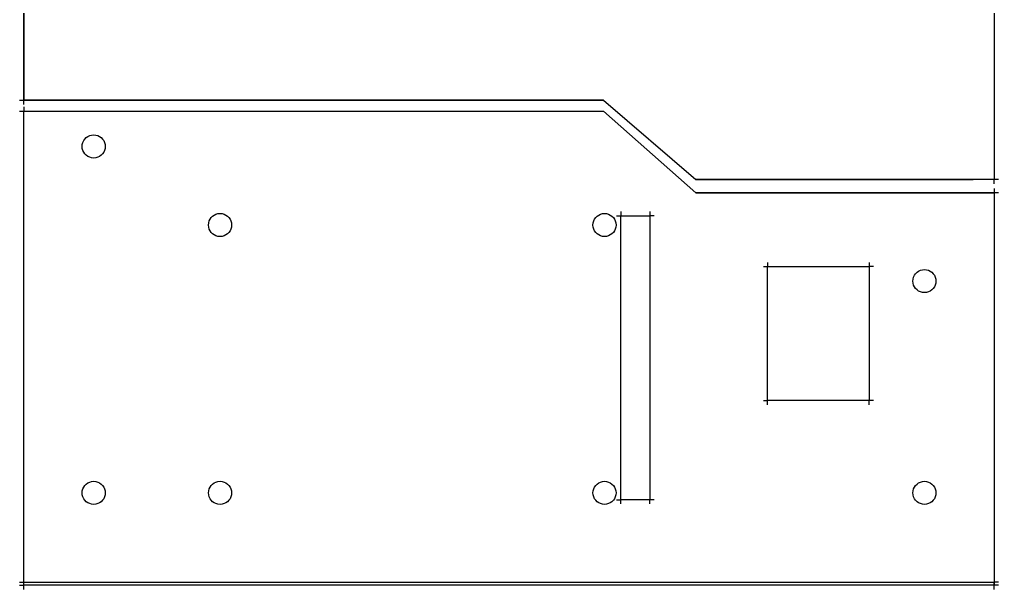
# Model space of a CAD drawing. Extents: x -118 to 120, y -198 to 198.
# Drawn here: x -118.5 to 119.7, y -197.6 to -58.9 of the extents above; entities that cross this region are included whole.
import ezdxf

# ---------------------------------------------------------------- set-up
doc = ezdxf.new("R2010")
doc.units = 0
doc.header["$MEASUREMENT"] = 0
doc.layers.get('0').update_dxf_attribs({"linetype": 'CONTINUOUS'})

msp = doc.modelspace()

# ---------------------------------------------------------------- linework, layer by layer
for p, q in [((-117.44, 196.85), (-117.44, -78.57)), ((118.64, 196.85), (118.64, -97.88)), ((118.64, 196.85), (118.64, -97.88)), ((-117.44, -69.13), (-117.44, -43.82)), ((-117.44, -78.57), (-117.44, -69.13)), ((-118.46, -78.57), (-117.44, -78.57)), ((-118.46, -78.57), (-117.44, -78.57)), ((-117.44, -79.6), (-117.44, -78.57)), ((-117.44, -78.57), (23.61, -78.57)), ((-112.6, -78.57), (-117.44, -78.57)), ((-117.44, -79.6), (-117.44, -78.57)), ((-99.64, -78.57), (-112.6, -78.57)), ((-80.87, -78.57), (-99.64, -78.57)), ((-58.62, -78.57), (-80.87, -78.57)), ((-35.21, -78.57), (-58.62, -78.57)), ((-12.96, -78.57), (-35.21, -78.57)), ((5.81, -78.57), (-12.96, -78.57)), ((18.77, -78.57), (5.81, -78.57)), ((23.61, -78.57), (18.77, -78.57)), ((23.61, -78.57), (46.09, -97.88)), ((23.61, -78.57), (46.09, -97.88)), ((-117.44, -80.18), (-117.44, -81.21)), ((-117.44, -80.18), (-117.44, -81.21)), ((-118.46, -81.21), (-117.44, -81.21)), ((-118.46, -81.21), (-117.44, -81.21)), ((-117.44, -195.86), (-117.44, -81.21)), ((-117.44, -81.21), (23.61, -81.21)), ((-117.44, -196.61), (-117.44, -81.21)), ((-117.44, -81.21), (-111.29, -81.21)), ((-111.29, -81.21), (23.61, -81.21)), ((23.61, -81.21), (46.09, -101.06)), ((23.61, -81.21), (46.09, -101.06)), ((-102.86, -88.4), (-102.58, -88.01)), ((-102.86, -88.4), (-102.58, -88.01)), ((-102.58, -88.01), (-102.24, -87.67)), ((-102.58, -88.01), (-102.24, -87.67)), ((-102.24, -87.67), (-101.85, -87.39)), ((-102.24, -87.67), (-101.85, -87.39)), ((-101.85, -87.39), (-101.41, -87.18)), ((-101.85, -87.39), (-101.41, -87.18)), ((-101.41, -87.18), (-100.93, -87.05)), ((-101.41, -87.18), (-100.93, -87.05)), ((-100.93, -87.05), (-100.43, -87.01)), ((-100.93, -87.05), (-100.43, -87.01)), ((-100.43, -87.01), (-99.93, -87.05)), ((-100.43, -87.01), (-99.93, -87.05)), ((-99.93, -87.05), (-99.45, -87.18)), ((-99.93, -87.05), (-99.45, -87.18)), ((-99.45, -87.18), (-99.01, -87.39)), ((-99.45, -87.18), (-99.01, -87.39)), ((-99.01, -87.39), (-98.62, -87.67)), ((-99.01, -87.39), (-98.62, -87.67)), ((-98.62, -87.67), (-98.28, -88.01)), ((-98.62, -87.67), (-98.28, -88.01)), ((-98.28, -88.01), (-98, -88.4)), ((-98.28, -88.01), (-98, -88.4)), ((-103.24, -89.82), (-103.2, -89.31)), ((-103.24, -89.82), (-103.2, -89.31)), ((-103.2, -90.32), (-103.24, -89.82)), ((-103.2, -90.32), (-103.24, -89.82)), ((-103.2, -89.31), (-103.06, -88.84)), ((-103.2, -89.31), (-103.06, -88.84)), ((-103.06, -90.8), (-103.2, -90.32)), ((-103.06, -90.8), (-103.2, -90.32)), ((-103.06, -88.84), (-102.86, -88.4)), ((-103.06, -88.84), (-102.86, -88.4)), ((-98, -88.4), (-97.8, -88.84)), ((-98, -88.4), (-97.8, -88.84)), ((-97.8, -88.84), (-97.66, -89.31)), ((-97.8, -88.84), (-97.66, -89.31)), ((-97.66, -90.32), (-97.8, -90.8)), ((-97.66, -90.32), (-97.8, -90.8)), ((-97.66, -89.31), (-97.62, -89.82)), ((-97.66, -89.31), (-97.62, -89.82)), ((-97.62, -89.82), (-97.66, -90.32)), ((-97.62, -89.82), (-97.66, -90.32)), ((-102.86, -91.23), (-103.06, -90.8)), ((-102.86, -91.23), (-103.06, -90.8)), ((-102.58, -91.63), (-102.86, -91.23)), ((-102.58, -91.63), (-102.86, -91.23)), ((-102.24, -91.97), (-102.58, -91.63)), ((-102.24, -91.97), (-102.58, -91.63)), ((-101.85, -92.24), (-102.24, -91.97)), ((-101.85, -92.24), (-102.24, -91.97)), ((-101.41, -92.45), (-101.85, -92.24)), ((-101.41, -92.45), (-101.85, -92.24)), ((-100.93, -92.58), (-101.41, -92.45)), ((-100.93, -92.58), (-101.41, -92.45)), ((-100.43, -92.63), (-100.93, -92.58)), ((-100.43, -92.63), (-100.93, -92.58)), ((-99.93, -92.58), (-100.43, -92.63)), ((-99.93, -92.58), (-100.43, -92.63)), ((-99.45, -92.45), (-99.93, -92.58)), ((-99.45, -92.45), (-99.93, -92.58)), ((-99.01, -92.24), (-99.45, -92.45)), ((-99.01, -92.24), (-99.45, -92.45)), ((-98.62, -91.97), (-99.01, -92.24)), ((-98.62, -91.97), (-99.01, -92.24)), ((-98.28, -91.63), (-98.62, -91.97)), ((-98.28, -91.63), (-98.62, -91.97)), ((-98, -91.23), (-98.28, -91.63)), ((-98, -91.23), (-98.28, -91.63)), ((-97.8, -90.8), (-98, -91.23)), ((-97.8, -90.8), (-98, -91.23)), ((118.64, -97.88), (46.09, -97.88)), ((46.09, -97.88), (113.54, -97.88)), ((118.64, -97.88), (113.54, -97.88)), ((118.64, -98.91), (118.64, -97.88)), ((119.67, -97.88), (118.64, -97.88)), ((118.64, -98.91), (118.64, -97.88)), ((119.67, -97.88), (118.64, -97.88)), ((118.64, -101.06), (46.09, -101.06)), ((46.09, -101.06), (113.54, -101.06)), ((113.54, -101.06), (118.64, -101.06)), ((118.64, -100.03), (118.64, -101.06)), ((118.64, -100.03), (118.64, -101.06)), ((119.67, -101.06), (118.64, -101.06)), ((118.64, -101.06), (118.64, -195.86)), ((119.67, -101.06), (118.64, -101.06)), ((118.64, -101.06), (118.64, -196.61)), ((-72.12, -107.51), (-71.84, -107.12)), ((-72.12, -107.51), (-71.84, -107.12)), ((-71.84, -107.12), (-71.51, -106.78)), ((-71.84, -107.12), (-71.51, -106.78)), ((-71.51, -106.78), (-71.11, -106.5)), ((-71.51, -106.78), (-71.11, -106.5)), ((-71.11, -106.5), (-70.68, -106.29)), ((-71.11, -106.5), (-70.68, -106.29)), ((-70.68, -106.29), (-70.2, -106.16)), ((-70.68, -106.29), (-70.2, -106.16)), ((-70.2, -106.16), (-69.69, -106.12)), ((-70.2, -106.16), (-69.69, -106.12)), ((-69.69, -106.12), (-69.19, -106.16)), ((-69.69, -106.12), (-69.19, -106.16)), ((-69.19, -106.16), (-68.71, -106.29)), ((-69.19, -106.16), (-68.71, -106.29)), ((-68.71, -106.29), (-68.28, -106.5)), ((-68.71, -106.29), (-68.28, -106.5)), ((-68.28, -106.5), (-67.88, -106.78)), ((-68.28, -106.5), (-67.88, -106.78)), ((-67.88, -106.78), (-67.55, -107.12)), ((-67.88, -106.78), (-67.55, -107.12)), ((-67.55, -107.12), (-67.27, -107.51)), ((-67.55, -107.12), (-67.27, -107.51)), ((21.41, -107.51), (21.69, -107.12)), ((21.41, -107.51), (21.69, -107.12)), ((21.69, -107.12), (22.03, -106.78)), ((21.69, -107.12), (22.03, -106.78)), ((22.03, -106.78), (22.42, -106.5)), ((22.03, -106.78), (22.42, -106.5)), ((22.42, -106.5), (22.86, -106.29)), ((22.42, -106.5), (22.86, -106.29)), ((22.86, -106.29), (23.33, -106.16)), ((22.86, -106.29), (23.33, -106.16)), ((23.33, -106.16), (23.84, -106.12)), ((23.33, -106.16), (23.84, -106.12)), ((23.84, -106.12), (24.34, -106.16)), ((23.84, -106.12), (24.34, -106.16)), ((24.34, -106.16), (24.82, -106.29)), ((24.34, -106.16), (24.82, -106.29)), ((24.82, -106.29), (25.25, -106.5)), ((24.82, -106.29), (25.25, -106.5)), ((25.25, -106.5), (25.65, -106.78)), ((25.25, -106.5), (25.65, -106.78)), ((25.65, -106.78), (25.99, -107.12)), ((25.65, -106.78), (25.99, -107.12)), ((25.99, -107.12), (26.26, -107.51)), ((25.99, -107.12), (26.26, -107.51)), ((26.74, -106.68), (27.77, -106.68)), ((26.74, -106.68), (27.77, -106.68)), ((27.77, -105.65), (27.77, -106.68)), ((27.77, -105.65), (27.77, -106.68)), ((27.77, -175.82), (27.77, -106.68)), ((27.77, -106.68), (34.85, -106.68)), ((27.77, -175.82), (27.77, -106.68)), ((27.77, -106.68), (34.85, -106.68)), ((34.85, -105.65), (34.85, -106.68)), ((34.85, -105.65), (34.85, -106.68)), ((35.88, -106.68), (34.85, -106.68)), ((34.85, -106.68), (34.85, -175.82)), ((35.88, -106.68), (34.85, -106.68)), ((34.85, -106.68), (34.85, -175.82)), ((-72.51, -108.93), (-72.46, -108.42)), ((-72.51, -108.93), (-72.46, -108.42)), ((-72.46, -109.43), (-72.51, -108.93)), ((-72.46, -109.43), (-72.51, -108.93)), ((-72.46, -108.42), (-72.33, -107.95)), ((-72.46, -108.42), (-72.33, -107.95)), ((-72.33, -109.91), (-72.46, -109.43)), ((-72.33, -109.91), (-72.46, -109.43)), ((-72.33, -107.95), (-72.12, -107.51)), ((-72.33, -107.95), (-72.12, -107.51)), ((-67.27, -107.51), (-67.06, -107.95)), ((-67.27, -107.51), (-67.06, -107.95)), ((-67.06, -107.95), (-66.93, -108.42)), ((-67.06, -107.95), (-66.93, -108.42)), ((-66.93, -109.43), (-67.06, -109.91)), ((-66.93, -109.43), (-67.06, -109.91)), ((-66.93, -108.42), (-66.88, -108.93)), ((-66.93, -108.42), (-66.88, -108.93)), ((-66.88, -108.93), (-66.93, -109.43)), ((-66.88, -108.93), (-66.93, -109.43)), ((21.03, -108.93), (21.07, -108.42)), ((21.03, -108.93), (21.07, -108.42)), ((21.07, -109.43), (21.03, -108.93)), ((21.07, -109.43), (21.03, -108.93)), ((21.07, -108.42), (21.2, -107.95)), ((21.07, -108.42), (21.2, -107.95)), ((21.2, -109.91), (21.07, -109.43)), ((21.2, -109.91), (21.07, -109.43)), ((21.2, -107.95), (21.41, -107.51)), ((21.2, -107.95), (21.41, -107.51)), ((26.26, -107.51), (26.47, -107.95)), ((26.26, -107.51), (26.47, -107.95)), ((26.47, -107.95), (26.6, -108.42)), ((26.47, -107.95), (26.6, -108.42)), ((26.6, -109.43), (26.47, -109.91)), ((26.6, -109.43), (26.47, -109.91)), ((26.6, -108.42), (26.65, -108.93)), ((26.6, -108.42), (26.65, -108.93)), ((26.65, -108.93), (26.6, -109.43)), ((26.65, -108.93), (26.6, -109.43)), ((-72.12, -110.34), (-72.33, -109.91)), ((-72.12, -110.34), (-72.33, -109.91)), ((-71.84, -110.74), (-72.12, -110.34)), ((-71.84, -110.74), (-72.12, -110.34)), ((-71.51, -111.08), (-71.84, -110.74)), ((-71.51, -111.08), (-71.84, -110.74)), ((-71.11, -111.35), (-71.51, -111.08)), ((-71.11, -111.35), (-71.51, -111.08)), ((-70.68, -111.56), (-71.11, -111.35)), ((-70.68, -111.56), (-71.11, -111.35)), ((-70.2, -111.69), (-70.68, -111.56)), ((-70.2, -111.69), (-70.68, -111.56)), ((-69.69, -111.74), (-70.2, -111.69)), ((-69.69, -111.74), (-70.2, -111.69)), ((-69.19, -111.69), (-69.69, -111.74)), ((-69.19, -111.69), (-69.69, -111.74)), ((-68.71, -111.56), (-69.19, -111.69)), ((-68.71, -111.56), (-69.19, -111.69)), ((-68.28, -111.35), (-68.71, -111.56)), ((-68.28, -111.35), (-68.71, -111.56)), ((-67.88, -111.08), (-68.28, -111.35)), ((-67.88, -111.08), (-68.28, -111.35)), ((-67.55, -110.74), (-67.88, -111.08)), ((-67.55, -110.74), (-67.88, -111.08)), ((-67.27, -110.34), (-67.55, -110.74)), ((-67.27, -110.34), (-67.55, -110.74)), ((-67.06, -109.91), (-67.27, -110.34)), ((-67.06, -109.91), (-67.27, -110.34)), ((21.41, -110.34), (21.2, -109.91)), ((21.41, -110.34), (21.2, -109.91)), ((21.69, -110.74), (21.41, -110.34)), ((21.69, -110.74), (21.41, -110.34)), ((22.03, -111.08), (21.69, -110.74)), ((22.03, -111.08), (21.69, -110.74)), ((22.42, -111.35), (22.03, -111.08)), ((22.42, -111.35), (22.03, -111.08)), ((22.86, -111.56), (22.42, -111.35)), ((22.86, -111.56), (22.42, -111.35)), ((23.33, -111.69), (22.86, -111.56)), ((23.33, -111.69), (22.86, -111.56)), ((23.84, -111.74), (23.33, -111.69)), ((23.84, -111.74), (23.33, -111.69)), ((24.34, -111.69), (23.84, -111.74)), ((24.34, -111.69), (23.84, -111.74)), ((24.82, -111.56), (24.34, -111.69)), ((24.82, -111.56), (24.34, -111.69)), ((25.25, -111.35), (24.82, -111.56)), ((25.25, -111.35), (24.82, -111.56)), ((25.65, -111.08), (25.25, -111.35)), ((25.65, -111.08), (25.25, -111.35)), ((25.99, -110.74), (25.65, -111.08)), ((25.99, -110.74), (25.65, -111.08)), ((26.26, -110.34), (25.99, -110.74)), ((26.26, -110.34), (25.99, -110.74)), ((26.47, -109.91), (26.26, -110.34)), ((26.47, -109.91), (26.26, -110.34)), ((62.49, -119.04), (63.52, -119.04)), ((62.49, -119.04), (63.52, -119.04)), ((63.52, -118.02), (63.52, -119.04)), ((63.52, -118.02), (63.52, -119.04)), ((63.52, -151.65), (63.52, -119.04)), ((63.52, -119.04), (88.25, -119.04)), ((63.52, -151.65), (63.52, -119.04)), ((63.52, -119.04), (88.25, -119.04)), ((88.25, -118.02), (88.25, -119.04)), ((88.25, -118.02), (88.25, -119.04)), ((89.28, -119.04), (88.25, -119.04)), ((88.25, -119.04), (88.25, -151.65)), ((89.28, -119.04), (88.25, -119.04)), ((88.25, -119.04), (88.25, -151.65)), ((99.04, -121.61), (99.25, -121.17)), ((99.04, -121.61), (99.25, -121.17)), ((99.25, -121.17), (99.52, -120.78)), ((99.25, -121.17), (99.52, -120.78)), ((99.52, -120.78), (99.86, -120.44)), ((99.52, -120.78), (99.86, -120.44)), ((99.86, -120.44), (100.25, -120.17)), ((99.86, -120.44), (100.25, -120.17)), ((100.25, -120.17), (100.69, -119.96)), ((100.25, -120.17), (100.69, -119.96)), ((100.69, -119.96), (101.17, -119.83)), ((100.69, -119.96), (101.17, -119.83)), ((101.17, -119.83), (101.67, -119.78)), ((101.17, -119.83), (101.67, -119.78)), ((101.67, -119.78), (102.18, -119.83)), ((101.67, -119.78), (102.18, -119.83)), ((102.18, -119.83), (102.65, -119.96)), ((102.18, -119.83), (102.65, -119.96)), ((102.65, -119.96), (103.09, -120.17)), ((102.65, -119.96), (103.09, -120.17)), ((103.09, -120.17), (103.48, -120.44)), ((103.09, -120.17), (103.48, -120.44)), ((103.48, -120.44), (103.82, -120.78)), ((103.48, -120.44), (103.82, -120.78)), ((103.82, -120.78), (104.1, -121.17)), ((103.82, -120.78), (104.1, -121.17)), ((104.1, -121.17), (104.31, -121.61)), ((104.1, -121.17), (104.31, -121.61)), ((98.86, -122.59), (98.91, -122.09)), ((98.86, -122.59), (98.91, -122.09)), ((98.91, -123.1), (98.86, -122.59)), ((98.91, -123.1), (98.86, -122.59)), ((98.91, -122.09), (99.04, -121.61)), ((98.91, -122.09), (99.04, -121.61)), ((99.04, -123.57), (98.91, -123.1)), ((99.04, -123.57), (98.91, -123.1)), ((99.25, -124.01), (99.04, -123.57)), ((99.25, -124.01), (99.04, -123.57)), ((104.31, -123.57), (104.1, -124.01)), ((104.31, -123.57), (104.1, -124.01)), ((104.31, -121.61), (104.44, -122.09)), ((104.31, -121.61), (104.44, -122.09)), ((104.44, -123.1), (104.31, -123.57)), ((104.44, -123.1), (104.31, -123.57)), ((104.44, -122.09), (104.48, -122.59)), ((104.44, -122.09), (104.48, -122.59)), ((104.48, -122.59), (104.44, -123.1)), ((104.48, -122.59), (104.44, -123.1)), ((99.52, -124.4), (99.25, -124.01)), ((99.52, -124.4), (99.25, -124.01)), ((99.86, -124.74), (99.52, -124.4)), ((99.86, -124.74), (99.52, -124.4)), ((100.25, -125.02), (99.86, -124.74)), ((100.25, -125.02), (99.86, -124.74)), ((100.69, -125.23), (100.25, -125.02)), ((100.69, -125.23), (100.25, -125.02)), ((101.17, -125.36), (100.69, -125.23)), ((101.17, -125.36), (100.69, -125.23)), ((101.67, -125.4), (101.17, -125.36)), ((101.67, -125.4), (101.17, -125.36)), ((102.18, -125.36), (101.67, -125.4)), ((102.18, -125.36), (101.67, -125.4)), ((102.65, -125.23), (102.18, -125.36)), ((102.65, -125.23), (102.18, -125.36)), ((103.09, -125.02), (102.65, -125.23)), ((103.09, -125.02), (102.65, -125.23)), ((103.48, -124.74), (103.09, -125.02)), ((103.48, -124.74), (103.09, -125.02)), ((103.82, -124.4), (103.48, -124.74)), ((103.82, -124.4), (103.48, -124.74)), ((104.1, -124.01), (103.82, -124.4)), ((104.1, -124.01), (103.82, -124.4)), ((62.49, -151.65), (63.52, -151.65)), ((62.49, -151.65), (63.52, -151.65)), ((63.52, -152.67), (63.52, -151.65)), ((88.25, -151.65), (63.52, -151.65)), ((63.52, -152.67), (63.52, -151.65)), ((88.25, -151.65), (63.52, -151.65)), ((88.25, -152.67), (88.25, -151.65)), ((89.28, -151.65), (88.25, -151.65)), ((88.25, -152.67), (88.25, -151.65)), ((89.28, -151.65), (88.25, -151.65)), ((-101.41, -171.49), (-100.93, -171.36)), ((-101.41, -171.49), (-100.93, -171.36)), ((-100.93, -171.36), (-100.43, -171.32)), ((-100.93, -171.36), (-100.43, -171.32)), ((-100.43, -171.32), (-99.93, -171.36)), ((-100.43, -171.32), (-99.93, -171.36)), ((-99.93, -171.36), (-99.45, -171.49)), ((-99.93, -171.36), (-99.45, -171.49)), ((-70.68, -171.49), (-70.2, -171.36)), ((-70.68, -171.49), (-70.2, -171.36)), ((-70.2, -171.36), (-69.69, -171.32)), ((-70.2, -171.36), (-69.69, -171.32)), ((-69.69, -171.32), (-69.19, -171.36)), ((-69.69, -171.32), (-69.19, -171.36)), ((-69.19, -171.36), (-68.71, -171.49)), ((-69.19, -171.36), (-68.71, -171.49)), ((22.86, -171.49), (23.33, -171.36)), ((22.86, -171.49), (23.33, -171.36)), ((23.33, -171.36), (23.84, -171.32)), ((23.33, -171.36), (23.84, -171.32)), ((23.84, -171.32), (24.34, -171.36)), ((23.84, -171.32), (24.34, -171.36)), ((24.34, -171.36), (24.82, -171.49)), ((24.34, -171.36), (24.82, -171.49)), ((100.69, -171.49), (101.17, -171.36)), ((100.69, -171.49), (101.17, -171.36)), ((101.17, -171.36), (101.67, -171.32)), ((101.17, -171.36), (101.67, -171.32)), ((101.67, -171.32), (102.18, -171.36)), ((101.67, -171.32), (102.18, -171.36)), ((102.18, -171.36), (102.65, -171.49)), ((102.18, -171.36), (102.65, -171.49)), ((-103.24, -174.13), (-103.2, -173.62)), ((-103.24, -174.13), (-103.2, -173.62)), ((-103.2, -173.62), (-103.06, -173.15)), ((-103.2, -173.62), (-103.06, -173.15)), ((-103.06, -173.15), (-102.86, -172.71)), ((-103.06, -173.15), (-102.86, -172.71)), ((-102.86, -172.71), (-102.58, -172.32)), ((-102.86, -172.71), (-102.58, -172.32)), ((-102.58, -172.32), (-102.24, -171.98)), ((-102.58, -172.32), (-102.24, -171.98)), ((-102.24, -171.98), (-101.85, -171.7)), ((-102.24, -171.98), (-101.85, -171.7)), ((-101.85, -171.7), (-101.41, -171.49)), ((-101.85, -171.7), (-101.41, -171.49)), ((-99.45, -171.49), (-99.01, -171.7)), ((-99.45, -171.49), (-99.01, -171.7)), ((-99.01, -171.7), (-98.62, -171.98)), ((-99.01, -171.7), (-98.62, -171.98)), ((-98.62, -171.98), (-98.28, -172.32)), ((-98.62, -171.98), (-98.28, -172.32)), ((-98.28, -172.32), (-98, -172.71)), ((-98.28, -172.32), (-98, -172.71)), ((-98, -172.71), (-97.8, -173.15)), ((-98, -172.71), (-97.8, -173.15)), ((-97.8, -173.15), (-97.66, -173.62)), ((-97.8, -173.15), (-97.66, -173.62)), ((-97.66, -173.62), (-97.62, -174.13)), ((-97.66, -173.62), (-97.62, -174.13)), ((-72.51, -174.13), (-72.46, -173.62)), ((-72.51, -174.13), (-72.46, -173.62)), ((-72.46, -173.62), (-72.33, -173.15)), ((-72.46, -173.62), (-72.33, -173.15)), ((-72.33, -173.15), (-72.12, -172.71)), ((-72.33, -173.15), (-72.12, -172.71)), ((-72.12, -172.71), (-71.84, -172.32)), ((-72.12, -172.71), (-71.84, -172.32)), ((-71.84, -172.32), (-71.51, -171.98)), ((-71.84, -172.32), (-71.51, -171.98)), ((-71.51, -171.98), (-71.11, -171.7)), ((-71.51, -171.98), (-71.11, -171.7)), ((-71.11, -171.7), (-70.68, -171.49)), ((-71.11, -171.7), (-70.68, -171.49)), ((-68.71, -171.49), (-68.28, -171.7)), ((-68.71, -171.49), (-68.28, -171.7)), ((-68.28, -171.7), (-67.88, -171.98)), ((-68.28, -171.7), (-67.88, -171.98)), ((-67.88, -171.98), (-67.55, -172.32)), ((-67.88, -171.98), (-67.55, -172.32)), ((-67.55, -172.32), (-67.27, -172.71)), ((-67.55, -172.32), (-67.27, -172.71)), ((-67.27, -172.71), (-67.06, -173.15)), ((-67.27, -172.71), (-67.06, -173.15)), ((-67.06, -173.15), (-66.93, -173.62)), ((-67.06, -173.15), (-66.93, -173.62)), ((-66.93, -173.62), (-66.88, -174.13)), ((-66.93, -173.62), (-66.88, -174.13)), ((21.03, -174.13), (21.07, -173.62)), ((21.03, -174.13), (21.07, -173.62)), ((21.07, -173.62), (21.2, -173.15)), ((21.07, -173.62), (21.2, -173.15)), ((21.2, -173.15), (21.41, -172.71)), ((21.2, -173.15), (21.41, -172.71)), ((21.41, -172.71), (21.69, -172.32)), ((21.41, -172.71), (21.69, -172.32)), ((21.69, -172.32), (22.03, -171.98)), ((21.69, -172.32), (22.03, -171.98)), ((22.03, -171.98), (22.42, -171.7)), ((22.03, -171.98), (22.42, -171.7)), ((22.42, -171.7), (22.86, -171.49)), ((22.42, -171.7), (22.86, -171.49)), ((24.82, -171.49), (25.25, -171.7)), ((24.82, -171.49), (25.25, -171.7)), ((25.25, -171.7), (25.65, -171.98)), ((25.25, -171.7), (25.65, -171.98)), ((25.65, -171.98), (25.99, -172.32)), ((25.65, -171.98), (25.99, -172.32)), ((25.99, -172.32), (26.26, -172.71)), ((25.99, -172.32), (26.26, -172.71)), ((26.26, -172.71), (26.47, -173.15)), ((26.26, -172.71), (26.47, -173.15)), ((26.47, -173.15), (26.6, -173.62)), ((26.47, -173.15), (26.6, -173.62)), ((26.6, -173.62), (26.65, -174.13)), ((26.6, -173.62), (26.65, -174.13)), ((98.86, -174.13), (98.91, -173.62)), ((98.86, -174.13), (98.91, -173.62)), ((98.91, -173.62), (99.04, -173.15)), ((98.91, -173.62), (99.04, -173.15)), ((99.04, -173.15), (99.25, -172.71)), ((99.04, -173.15), (99.25, -172.71)), ((99.25, -172.71), (99.52, -172.32)), ((99.25, -172.71), (99.52, -172.32)), ((99.52, -172.32), (99.86, -171.98)), ((99.52, -172.32), (99.86, -171.98)), ((99.86, -171.98), (100.25, -171.7)), ((99.86, -171.98), (100.25, -171.7)), ((100.25, -171.7), (100.69, -171.49)), ((100.25, -171.7), (100.69, -171.49)), ((102.65, -171.49), (103.09, -171.7)), ((102.65, -171.49), (103.09, -171.7)), ((103.09, -171.7), (103.48, -171.98)), ((103.09, -171.7), (103.48, -171.98)), ((103.48, -171.98), (103.82, -172.32)), ((103.48, -171.98), (103.82, -172.32)), ((103.82, -172.32), (104.1, -172.71)), ((103.82, -172.32), (104.1, -172.71)), ((104.1, -172.71), (104.31, -173.15)), ((104.1, -172.71), (104.31, -173.15)), ((104.31, -173.15), (104.44, -173.62)), ((104.31, -173.15), (104.44, -173.62)), ((104.44, -173.62), (104.48, -174.13)), ((104.44, -173.62), (104.48, -174.13)), ((-103.2, -174.63), (-103.24, -174.13)), ((-103.2, -174.63), (-103.24, -174.13)), ((-103.06, -175.11), (-103.2, -174.63)), ((-103.06, -175.11), (-103.2, -174.63)), ((-102.86, -175.55), (-103.06, -175.11)), ((-102.86, -175.55), (-103.06, -175.11)), ((-102.58, -175.94), (-102.86, -175.55)), ((-102.58, -175.94), (-102.86, -175.55)), ((-102.24, -176.28), (-102.58, -175.94)), ((-102.24, -176.28), (-102.58, -175.94)), ((-98.28, -175.94), (-98.62, -176.28)), ((-98.28, -175.94), (-98.62, -176.28)), ((-98, -175.55), (-98.28, -175.94)), ((-98, -175.55), (-98.28, -175.94)), ((-97.8, -175.11), (-98, -175.55)), ((-97.8, -175.11), (-98, -175.55)), ((-97.66, -174.63), (-97.8, -175.11)), ((-97.66, -174.63), (-97.8, -175.11)), ((-97.62, -174.13), (-97.66, -174.63)), ((-97.62, -174.13), (-97.66, -174.63)), ((-72.46, -174.63), (-72.51, -174.13)), ((-72.46, -174.63), (-72.51, -174.13)), ((-72.33, -175.11), (-72.46, -174.63)), ((-72.33, -175.11), (-72.46, -174.63)), ((-72.12, -175.55), (-72.33, -175.11)), ((-72.12, -175.55), (-72.33, -175.11)), ((-71.84, -175.94), (-72.12, -175.55)), ((-71.84, -175.94), (-72.12, -175.55)), ((-71.51, -176.28), (-71.84, -175.94)), ((-71.51, -176.28), (-71.84, -175.94)), ((-67.55, -175.94), (-67.88, -176.28)), ((-67.55, -175.94), (-67.88, -176.28)), ((-67.27, -175.55), (-67.55, -175.94)), ((-67.27, -175.55), (-67.55, -175.94)), ((-67.06, -175.11), (-67.27, -175.55)), ((-67.06, -175.11), (-67.27, -175.55)), ((-66.93, -174.63), (-67.06, -175.11)), ((-66.93, -174.63), (-67.06, -175.11)), ((-66.88, -174.13), (-66.93, -174.63)), ((-66.88, -174.13), (-66.93, -174.63)), ((21.07, -174.63), (21.03, -174.13)), ((21.07, -174.63), (21.03, -174.13)), ((21.2, -175.11), (21.07, -174.63)), ((21.2, -175.11), (21.07, -174.63)), ((21.41, -175.55), (21.2, -175.11)), ((21.41, -175.55), (21.2, -175.11)), ((21.69, -175.94), (21.41, -175.55)), ((21.69, -175.94), (21.41, -175.55)), ((22.03, -176.28), (21.69, -175.94)), ((22.03, -176.28), (21.69, -175.94)), ((25.99, -175.94), (25.65, -176.28)), ((25.99, -175.94), (25.65, -176.28)), ((26.26, -175.55), (25.99, -175.94)), ((26.26, -175.55), (25.99, -175.94)), ((26.47, -175.11), (26.26, -175.55)), ((26.47, -175.11), (26.26, -175.55)), ((26.6, -174.63), (26.47, -175.11)), ((26.6, -174.63), (26.47, -175.11)), ((26.65, -174.13), (26.6, -174.63)), ((26.65, -174.13), (26.6, -174.63)), ((26.74, -175.82), (27.77, -175.82)), ((26.74, -175.82), (27.77, -175.82)), ((27.77, -176.84), (27.77, -175.82)), ((34.85, -175.82), (27.77, -175.82)), ((27.77, -176.84), (27.77, -175.82)), ((34.85, -175.82), (27.77, -175.82)), ((34.85, -176.84), (34.85, -175.82)), ((35.88, -175.82), (34.85, -175.82)), ((34.85, -176.84), (34.85, -175.82)), ((35.88, -175.82), (34.85, -175.82)), ((98.91, -174.63), (98.86, -174.13)), ((98.91, -174.63), (98.86, -174.13)), ((99.04, -175.11), (98.91, -174.63)), ((99.04, -175.11), (98.91, -174.63)), ((99.25, -175.55), (99.04, -175.11)), ((99.25, -175.55), (99.04, -175.11)), ((99.52, -175.94), (99.25, -175.55)), ((99.52, -175.94), (99.25, -175.55)), ((99.86, -176.28), (99.52, -175.94)), ((99.86, -176.28), (99.52, -175.94)), ((103.82, -175.94), (103.48, -176.28)), ((103.82, -175.94), (103.48, -176.28)), ((104.1, -175.55), (103.82, -175.94)), ((104.1, -175.55), (103.82, -175.94)), ((104.31, -175.11), (104.1, -175.55)), ((104.31, -175.11), (104.1, -175.55)), ((104.44, -174.63), (104.31, -175.11)), ((104.44, -174.63), (104.31, -175.11)), ((104.48, -174.13), (104.44, -174.63)), ((104.48, -174.13), (104.44, -174.63)), ((-101.85, -176.56), (-102.24, -176.28)), ((-101.85, -176.56), (-102.24, -176.28)), ((-101.41, -176.76), (-101.85, -176.56)), ((-101.41, -176.76), (-101.85, -176.56)), ((-100.93, -176.89), (-101.41, -176.76)), ((-100.93, -176.89), (-101.41, -176.76)), ((-100.43, -176.94), (-100.93, -176.89)), ((-100.43, -176.94), (-100.93, -176.89)), ((-99.93, -176.89), (-100.43, -176.94)), ((-99.93, -176.89), (-100.43, -176.94)), ((-99.45, -176.76), (-99.93, -176.89)), ((-99.45, -176.76), (-99.93, -176.89)), ((-99.01, -176.56), (-99.45, -176.76)), ((-99.01, -176.56), (-99.45, -176.76)), ((-98.62, -176.28), (-99.01, -176.56)), ((-98.62, -176.28), (-99.01, -176.56)), ((-71.11, -176.56), (-71.51, -176.28)), ((-71.11, -176.56), (-71.51, -176.28)), ((-70.68, -176.76), (-71.11, -176.56)), ((-70.68, -176.76), (-71.11, -176.56)), ((-70.2, -176.89), (-70.68, -176.76)), ((-70.2, -176.89), (-70.68, -176.76)), ((-69.69, -176.94), (-70.2, -176.89)), ((-69.69, -176.94), (-70.2, -176.89)), ((-69.19, -176.89), (-69.69, -176.94)), ((-69.19, -176.89), (-69.69, -176.94)), ((-68.71, -176.76), (-69.19, -176.89)), ((-68.71, -176.76), (-69.19, -176.89)), ((-68.28, -176.56), (-68.71, -176.76)), ((-68.28, -176.56), (-68.71, -176.76)), ((-67.88, -176.28), (-68.28, -176.56)), ((-67.88, -176.28), (-68.28, -176.56)), ((22.42, -176.56), (22.03, -176.28)), ((22.42, -176.56), (22.03, -176.28)), ((22.86, -176.76), (22.42, -176.56)), ((22.86, -176.76), (22.42, -176.56)), ((23.33, -176.89), (22.86, -176.76)), ((23.33, -176.89), (22.86, -176.76)), ((23.84, -176.94), (23.33, -176.89)), ((23.84, -176.94), (23.33, -176.89)), ((24.34, -176.89), (23.84, -176.94)), ((24.34, -176.89), (23.84, -176.94)), ((24.82, -176.76), (24.34, -176.89)), ((24.82, -176.76), (24.34, -176.89)), ((25.25, -176.56), (24.82, -176.76)), ((25.25, -176.56), (24.82, -176.76)), ((25.65, -176.28), (25.25, -176.56)), ((25.65, -176.28), (25.25, -176.56)), ((100.25, -176.56), (99.86, -176.28)), ((100.25, -176.56), (99.86, -176.28)), ((100.69, -176.76), (100.25, -176.56)), ((100.69, -176.76), (100.25, -176.56)), ((101.17, -176.89), (100.69, -176.76)), ((101.17, -176.89), (100.69, -176.76)), ((101.67, -176.94), (101.17, -176.89)), ((101.67, -176.94), (101.17, -176.89)), ((102.18, -176.89), (101.67, -176.94)), ((102.18, -176.89), (101.67, -176.94)), ((102.65, -176.76), (102.18, -176.89)), ((102.65, -176.76), (102.18, -176.89)), ((103.09, -176.56), (102.65, -176.76)), ((103.09, -176.56), (102.65, -176.76)), ((103.48, -176.28), (103.09, -176.56)), ((103.48, -176.28), (103.09, -176.56)), ((-118.46, -195.86), (-117.44, -195.86)), ((-118.46, -196.61), (-117.44, -196.61)), ((-117.44, -195.86), (118.64, -195.86)), ((-117.44, -196.89), (-117.44, -195.86)), ((-111.29, -196.61), (-117.44, -196.61)), ((-117.44, -197.64), (-117.44, -196.61)), ((113.54, -196.61), (-111.29, -196.61)), ((118.64, -196.61), (113.54, -196.61)), ((119.67, -195.86), (118.64, -195.86)), ((118.64, -196.89), (118.64, -195.86)), ((118.64, -196.61), (118.64, -195.86)), ((118.64, -197.64), (118.64, -196.61)), ((119.67, -196.61), (118.64, -196.61))]:
    msp.add_line(p, q)

doc.saveas('drawing.dxf')
